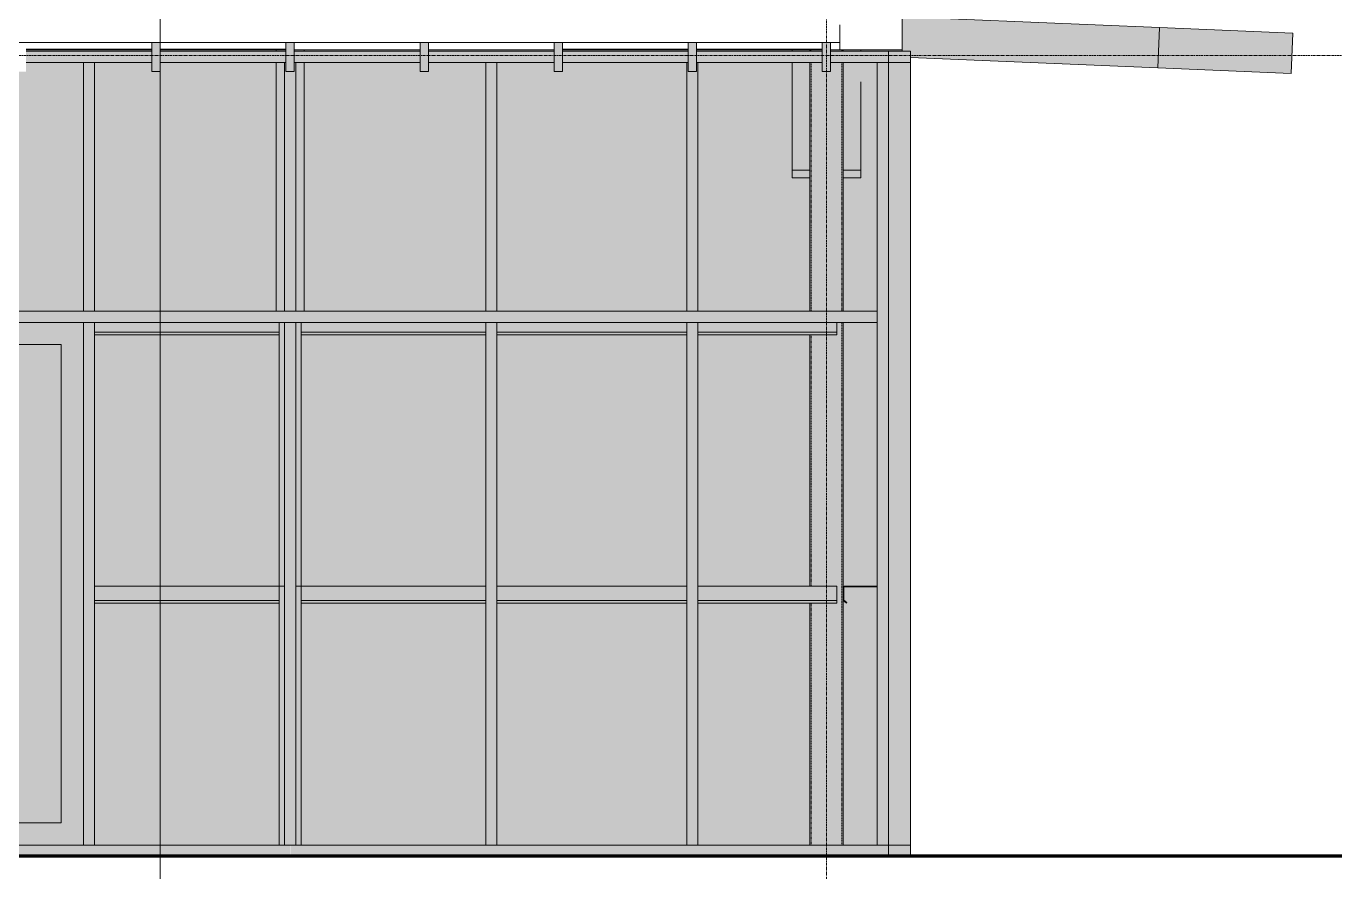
# Model space of a CAD drawing. Header units: inches. Extents: x 20426 to 92531, y -195 to 750.
# Drawn here: x 22640.3 to 22875.8, y -2.8 to 149.3 of the extents above; entities that cross this region are included whole.
import ezdxf

# ---------------------------------------------------------------- set-up
doc = ezdxf.new("R2010")
doc.units = ezdxf.units.IN
doc.header["$MEASUREMENT"] = 0
doc.linetypes.add('Grid Line 1_2_', pattern=[0.875, 0.5, -0.125, 0.125, -0.125])
doc.linetypes.add('Hidden 1_8_', pattern=[0.1875, 0.125, -0.0625])
for name, color, linetype, lineweight in [('A-DOOR', 31, 'Continuous', 13), ('A-FLOR-LEVL', 51, 'Continuous', 9), ('A-GLAZ-CWMG', 51, 'Continuous', 9), ('A-ROOF-OTLN', 132, 'Continuous', 9), ('A-WALL-PATT', 111, 'Continuous', 13), ('C-TOPO', 7, 'Continuous', 9), ('G-ANNO-SYMB', 111, 'Continuous', 9), ('I-WALL', 2, 'Continuous', 13), ('L-SITE-WALL', 31, 'Continuous', 13), ('S-BEAM', 12, 'Continuous', 9), ('S-COLS', 52, 'Continuous', 9), ('S-GRID', 1, 'Continuous', 9)]:
    doc.layers.add(name, color=color, linetype=linetype, lineweight=lineweight)

# ---------------------------------------------------------------- blocks, each defined once
blk = doc.blocks.new('Girt_C - 8_D-767115-Elevation - West')
at = {"layer": 'S-BEAM'}
h = blk.add_hatch(color=256, dxfattribs=at)
h.paths.add_polyline_path([(22787.88, 45.52), (22787.95, 45.6), (22787.41, 46.05), (22787.41, 48.37), (22787.3, 48.37), (22787.3, 46)], flags=0)
h.paths.add_polyline_path([(22793.43, 48.45), (22793.43, 48.55), (22787.49, 48.55), (22787.49, 48.45)], flags=0)
for p, q in [((22787.41, 46.05), (22787.41, 48.37)), ((22793.43, 48.55), (22787.49, 48.55)), ((22787.49, 48.45), (22793.43, 48.45)), ((22787.3, 46), (22787.88, 45.52)), ((22787.95, 45.6), (22787.41, 46.05)), ((22787.88, 45.52), (22787.95, 45.6))]:
    blk.add_line(p, q, dxfattribs=at)
for radius, end in [(0.188, 180), (0.0782, 177.8773)]:
    blk.add_arc((22787.49, 48.37), radius, 90, end, dxfattribs=at)
blk = doc.blocks.new('Girt_C - 8_D-803273-Elevation - West')
at = {"layer": 'S-BEAM'}
h = blk.add_hatch(color=256, dxfattribs=at)
h.paths.add_polyline_path([(22336.18, 48.37), (22336.55, 48.37), (22336.55, 48.55), (22336.18, 48.5), (22336.18, 48.46)], flags=0)
h.paths.add_polyline_path([(22569.17, 48.37), (22578.24, 48.37), (22578.24, 48.55), (22545.18, 48.5), (22545.18, 48.37)], flags=0)
h.paths.add_polyline_path([(21143.68, 48.37), (21143.93, 48.37), (21143.93, 48.55), (21143.68, 48.5), (21143.68, 48.37)], flags=0)
h.paths.add_polyline_path([(22786.18, 48.37), (22786.18, 48.55), (22761.18, 48.5), (22761.18, 48.37), (22782.2, 48.37)], flags=0)
h.paths.add_polyline_path([(21145.93, 48.37), (21176.18, 48.37), (21176.18, 48.55), (21145.93, 48.5), (21145.93, 48.37)], flags=0)
h.paths.add_polyline_path([(21577.93, 48.37), (21578.18, 48.4), (21578.18, 48.55), (21577.93, 48.5), (21577.93, 48.4)], flags=0)
h.paths.add_polyline_path([(21867.43, 48.37), (21867.68, 48.37), (21867.68, 48.55), (21867.43, 48.5), (21867.43, 48.43)], flags=0)
h.paths.add_polyline_path([(21869.68, 48.37), (21899.93, 48.37), (21899.93, 48.55), (21869.68, 48.5), (21869.68, 48.43)], flags=0)
h.paths.add_polyline_path([(22759.18, 48.37), (22759.18, 48.55), (22724.99, 48.5), (22724.99, 48.37)], flags=0)
h.paths.add_polyline_path([(21905.55, 48.37), (22298.06, 48.37), (22298.03, 48.55), (21905.55, 48.5), (21905.55, 48.43)], flags=0)
h.paths.add_polyline_path([(22301.68, 48.37), (22301.93, 48.37), (22301.93, 48.55), (22301.68, 48.5), (22301.68, 48.46)], flags=0)
h.paths.add_polyline_path([(22303.93, 48.37), (22334.18, 48.37), (22334.18, 48.55), (22303.93, 48.5), (22303.93, 48.46)], flags=0)
h.paths.add_polyline_path([(22722.99, 48.37), (22722.99, 48.55), (22689.8, 48.5), (22689.8, 48.37)], flags=0)
h.paths.add_polyline_path([(22685.8, 48.37), (22685.8, 48.55), (22652.62, 48.5), (22652.62, 48.37)], flags=0)
h.paths.add_polyline_path([(22542.93, 48.37), (22543.18, 48.37), (22543.18, 48.55), (22542.93, 48.5), (22542.93, 48.48)], flags=0)
h = blk.add_hatch(color=256, dxfattribs=at)
h.paths.add_polyline_path([(21143.68, 46), (21143.93, 46), (21143.93, 48.37), (21143.68, 48.37), (21143.68, 48.3)], flags=0)
h.paths.add_polyline_path([(22786.18, 46), (22786.18, 48.37), (22761.18, 48.37), (22761.18, 46), (22782.2, 46)], flags=0)
h.paths.add_polyline_path([(21145.93, 46), (21176.18, 46), (21176.18, 48.37), (21145.93, 48.37)], flags=0)
h.paths.add_polyline_path([(22759.18, 46), (22759.18, 48.37), (22724.99, 48.37), (22724.99, 46)], flags=0)
h.paths.add_polyline_path([(21577.93, 46), (21578.18, 46), (21578.18, 48.37), (21577.93, 48.37)], flags=0)
h.paths.add_polyline_path([(21867.43, 46), (21867.68, 46), (21867.68, 48.37), (21867.43, 48.37), (21867.43, 48.3)], flags=0)
h.paths.add_polyline_path([(22722.99, 46), (22722.99, 48.37), (22689.8, 48.37), (22689.8, 46)], flags=0)
h.paths.add_polyline_path([(21869.68, 46), (21899.93, 46), (21899.93, 48.37), (21869.68, 48.37), (21869.68, 48.3)], flags=0)
h.paths.add_polyline_path([(22685.8, 46), (22685.8, 48.37), (22652.62, 48.37), (22652.62, 46)], flags=0)
h.paths.add_polyline_path([(22578.24, 46), (22578.24, 48.37), (22545.18, 48.37), (22545.18, 46), (22569.17, 46)], flags=0)
h.paths.add_polyline_path([(21905.55, 46), (22298.06, 46), (22298.03, 48.37), (21905.55, 48.37)], flags=0)
h.paths.add_polyline_path([(22543.18, 46), (22543.18, 48.37), (22542.93, 48.37), (22542.93, 46)], flags=0)
h.paths.add_polyline_path([(22336.55, 46), (22336.55, 48.37), (22336.18, 48.37), (22336.18, 46)], flags=0)
h.paths.add_polyline_path([(22334.18, 46), (22334.18, 48.37), (22303.93, 48.37), (22303.93, 46)], flags=0)
h.paths.add_polyline_path([(22301.93, 46), (22301.93, 48.37), (22301.68, 48.37), (22301.68, 46)], flags=0)
h = blk.add_hatch(color=256, dxfattribs=at)
h.paths.add_polyline_path([(22786.18, 45.52), (22786.18, 46), (22761.18, 46), (22761.18, 45.52), (22782.2, 45.52)], flags=0)
h.paths.add_polyline_path([(21143.93, 45.52), (21143.93, 46), (21143.68, 46), (21143.68, 45.52)], flags=0)
h.paths.add_polyline_path([(21145.93, 45.52), (21176.18, 45.52), (21176.18, 46), (21145.93, 46)], flags=0)
h.paths.add_polyline_path([(21577.93, 45.52), (21578.18, 45.52), (21578.18, 46), (21577.93, 46)], flags=0)
h.paths.add_polyline_path([(22759.18, 45.52), (22759.18, 46), (22724.99, 46), (22724.99, 45.52)], flags=0)
h.paths.add_polyline_path([(22722.99, 45.52), (22722.99, 46), (22689.8, 46), (22689.8, 45.52)], flags=0)
h.paths.add_polyline_path([(21867.43, 45.52), (21867.68, 45.52), (21867.68, 46), (21867.43, 46)], flags=0)
h.paths.add_polyline_path([(21869.68, 45.52), (21899.93, 45.52), (21899.93, 46), (21869.68, 46)], flags=0)
h.paths.add_polyline_path([(22685.8, 45.52), (22685.8, 46), (22652.62, 46), (22652.62, 45.52)], flags=0)
h.paths.add_polyline_path([(22578.24, 45.52), (22578.24, 46), (22545.18, 46), (22545.18, 45.52), (22569.17, 45.52)], flags=0)
h.paths.add_polyline_path([(21905.55, 45.52), (22298.06, 45.52), (22298.03, 46), (21905.55, 46)], flags=0)
h.paths.add_polyline_path([(22543.18, 45.52), (22543.18, 46), (22542.93, 46), (22542.93, 45.52)], flags=0)
h.paths.add_polyline_path([(22336.55, 45.52), (22336.55, 46), (22336.18, 46), (22336.18, 45.52)], flags=0)
h.paths.add_polyline_path([(22334.18, 45.52), (22334.18, 46), (22303.93, 46), (22303.93, 45.52)], flags=0)
h.paths.add_polyline_path([(22301.93, 45.52), (22301.93, 46), (22301.68, 46), (22301.68, 45.52)], flags=0)
for p, q in [((22686.8, 48.55), (22652.62, 48.55)), ((22722.99, 48.55), (22688.8, 48.55)), ((22759.18, 48.55), (22724.99, 48.55)), ((22786.18, 48.55), (22761.18, 48.55)), ((22786.18, 48.55), (22786.18, 48.37)), ((22786.18, 48.37), (22786.18, 46)), ((22652.62, 46), (22685.8, 46)), ((22652.62, 45.52), (22685.8, 45.52)), ((22689.8, 46), (22722.99, 46)), ((22689.8, 45.52), (22722.99, 45.52)), ((22724.99, 46), (22759.18, 46)), ((22724.99, 45.52), (22759.18, 45.52)), ((22761.18, 46), (22786.18, 46)), ((22761.18, 45.52), (22786.18, 45.52)), ((22786.18, 46), (22786.18, 45.52))]:
    blk.add_line(p, q, dxfattribs=at)
blk = doc.blocks.new('Girt_C - 8_D-V4-Elevation - West')
at = {"layer": 'S-BEAM'}
h = blk.add_hatch(color=256, dxfattribs=at)
h.paths.add_polyline_path([(22336.55, 94.25), (22336.55, 96.62), (22336.18, 96.62), (22336.18, 94.25)], flags=0)
h.paths.add_polyline_path([(21143.93, 94.25), (21143.93, 96.62), (21143.68, 96.62), (21143.68, 94.25)], flags=0)
h.paths.add_polyline_path([(21145.93, 94.25), (21176.18, 94.25), (21176.18, 96), (21145.93, 96), (21145.93, 95.18)], flags=0)
h.paths.add_polyline_path([(21577.93, 94.25), (21578.18, 94.25), (21578.18, 96.62), (21577.93, 96.62), (21577.93, 95.18)], flags=0)
h.paths.add_polyline_path([(21867.43, 94.25), (21867.68, 94.25), (21867.68, 96.62), (21867.43, 96.62), (21867.43, 95.18)], flags=0)
h.paths.add_polyline_path([(22786.18, 94.25), (22786.18, 96), (22761.18, 96), (22761.18, 94.25), (22762.83, 94.25)], flags=0)
h.paths.add_polyline_path([(22759.18, 94.25), (22759.18, 96), (22724.99, 96), (22724.99, 94.25)], flags=0)
h.paths.add_polyline_path([(21869.68, 94.25), (21899.93, 94.25), (21899.93, 96), (21869.68, 96), (21869.68, 95.18)], flags=0)
h.paths.add_polyline_path([(21905.55, 94.25), (22298.06, 94.25), (22298.03, 96.62), (21905.55, 96.62), (21905.55, 95.18)], flags=0)
h.paths.add_polyline_path([(22301.68, 94.25), (22301.93, 94.25), (22301.93, 96.62), (22301.68, 96.62), (22301.68, 95.18)], flags=0)
h.paths.add_polyline_path([(22722.99, 94.25), (22722.99, 96), (22689.8, 96), (22689.8, 94.25)], flags=0)
h.paths.add_polyline_path([(22685.8, 94.25), (22685.8, 96), (22652.62, 96), (22652.62, 94.25)], flags=0)
h.paths.add_polyline_path([(22578.24, 94.25), (22578.24, 96), (22545.18, 96), (22545.18, 94.25), (22569.17, 94.25)], flags=0)
h.paths.add_polyline_path([(22303.93, 94.25), (22334.18, 94.25), (22334.18, 96), (22303.93, 96), (22303.93, 95.18)], flags=0)
h.paths.add_polyline_path([(22542.93, 94.25), (22543.18, 94.25), (22543.18, 96.62), (22542.93, 96.62), (22542.93, 95.18)], flags=0)
h = blk.add_hatch(color=256, dxfattribs=at)
h.paths.add_polyline_path([(22786.18, 93.77), (22786.18, 94.25), (22761.18, 94.25), (22761.18, 93.77), (22762.83, 93.77)], flags=0)
h.paths.add_polyline_path([(21143.93, 93.77), (21143.93, 94.25), (21143.68, 94.25), (21143.68, 93.77)], flags=0)
h.paths.add_polyline_path([(21145.93, 93.77), (21176.18, 93.77), (21176.18, 94.25), (21145.93, 94.25)], flags=0)
h.paths.add_polyline_path([(22759.18, 93.77), (22759.18, 94.25), (22724.99, 94.25), (22724.99, 93.77)], flags=0)
h.paths.add_polyline_path([(21577.93, 93.77), (21578.18, 93.77), (21578.18, 94.25), (21577.93, 94.25)], flags=0)
h.paths.add_polyline_path([(22722.99, 93.77), (22722.99, 94.25), (22689.8, 94.25), (22689.8, 93.77)], flags=0)
h.paths.add_polyline_path([(21867.43, 93.77), (21867.68, 93.77), (21867.68, 94.25), (21867.43, 94.25)], flags=0)
h.paths.add_polyline_path([(22685.8, 93.77), (22685.8, 94.25), (22652.62, 94.25), (22652.62, 93.77)], flags=0)
h.paths.add_polyline_path([(22578.24, 93.77), (22578.24, 94.25), (22545.18, 94.25), (22545.18, 93.77), (22569.17, 93.77)], flags=0)
h.paths.add_polyline_path([(21869.68, 93.77), (21899.93, 93.77), (21899.93, 94.25), (21869.68, 94.25)], flags=0)
h.paths.add_polyline_path([(21905.55, 93.77), (22298.06, 93.77), (22298.03, 94.25), (21905.55, 94.25)], flags=0)
h.paths.add_polyline_path([(22543.18, 93.77), (22543.18, 94.25), (22542.93, 94.25), (22542.93, 93.77)], flags=0)
h.paths.add_polyline_path([(22336.55, 93.77), (22336.55, 94.25), (22336.18, 94.25), (22336.18, 93.77)], flags=0)
h.paths.add_polyline_path([(22334.18, 93.77), (22334.18, 94.25), (22303.93, 94.25), (22303.93, 93.77)], flags=0)
h.paths.add_polyline_path([(22301.93, 93.77), (22301.93, 94.25), (22301.68, 94.25), (22301.68, 93.77)], flags=0)
for p, q in [((22652.62, 94.25), (22685.8, 94.25)), ((22689.8, 94.25), (22722.99, 94.25)), ((22724.99, 94.25), (22759.18, 94.25)), ((22761.18, 94.25), (22786.18, 94.25)), ((22786.18, 96), (22786.18, 94.25)), ((22786.18, 94.25), (22786.18, 93.77)), ((22652.62, 93.77), (22685.8, 93.77)), ((22689.8, 93.77), (22722.99, 93.77)), ((22724.99, 93.77), (22759.18, 93.77)), ((22761.18, 93.77), (22786.18, 93.77))]:
    blk.add_line(p, q, dxfattribs=at)
blk = doc.blocks.new('HSS-Hollow Structural Section-Column - HSS6X6X1_4-556719-Elevation - West')
at = {"layer": 'S-COLS'}
h = blk.add_hatch(color=256, dxfattribs=at)
h.paths.add_polyline_path([(22781.77, 2), (22781.77, 45.52), (22781.3, 45.52), (22781.3, 2), (22781.77, 2)], flags=0)
h.paths.add_polyline_path([(22781.48, 48.55), (22781.77, 48.55), (22781.77, 93.77), (22781.3, 93.77), (22781.34, 48.55), (22781.37, 48.55)], flags=0)
h.paths.add_polyline_path([(22781.61, 98), (22781.77, 98), (22781.77, 142.75), (22781.3, 142.75), (22781.32, 98), (22781.54, 98)], flags=0)
h = blk.add_hatch(color=256, dxfattribs=at)
h.paths.add_polyline_path([(22781.77, 2), (22786.84, 2), (22786.84, 96), (22786.18, 96), (22786.18, 93.77), (22781.77, 93.77), (22781.77, 48.55), (22786.18, 48.5), (22786.18, 45.52), (22781.77, 45.52), (22781.77, 20.17)], flags=0)
h.paths.add_polyline_path([(22781.77, 98), (22786.84, 98), (22786.84, 142.75), (22785.05, 142.75), (22785.05, 141.1), (22783.55, 141.1), (22783.55, 142.75), (22781.77, 142.75), (22781.77, 132.69)], flags=0)
h = blk.add_hatch(color=256, dxfattribs=at)
h.paths.add_polyline_path([(22786.84, 2), (22787.3, 2), (22787.26, 96), (22786.84, 96), (22786.84, 20.17)], flags=0)
h.paths.add_polyline_path([(22787.07, 98), (22787.3, 98), (22787.3, 142.75), (22786.84, 142.75), (22786.84, 98), (22786.91, 98)], flags=0)
for p, q in [((22781.3, 142.75), (22781.3, 98)), ((22787.3, 98), (22787.3, 142.75)), ((22787.3, 2), (22787.3, 96)), ((22781.3, 93.77), (22781.3, 48.55)), ((22781.3, 45.52), (22781.3, 2))]:
    blk.add_line(p, q, dxfattribs=at)
at = {"layer": 'S-COLS', "linetype": 'Hidden 1_8_'}
for p, q in [((22781.54, 142.75), (22781.54, 98)), ((22787.07, 98), (22787.07, 142.75)), ((22787.07, 2), (22787.07, 96)), ((22781.54, 93.77), (22781.54, 48.55)), ((22781.54, 45.52), (22781.54, 2))]:
    blk.add_line(p, q, dxfattribs=at)
blk = doc.blocks.new('W-Wide Flange - W21X166-807736-Elevation - West')
at = {"layer": 'S-BEAM'}
h = blk.add_hatch(color=256, dxfattribs=at)
h.paths.add_polyline_path([(22781.3, 144.75), (22781.3, 145), (22778.1, 145), (22778.1, 144.75)], flags=0)
h.paths.add_polyline_path([(22790.5, 144.75), (22790.5, 145), (22787.3, 145), (22787.3, 144.75)], flags=0)
for points in [[(22778.1, 123.37), (22781.3, 123.37), (22781.3, 142.75), (22778.1, 142.75), (22778.1, 132.69)], [(22790.5, 123.37), (22790.5, 139.27), (22787.3, 139.27), (22787.3, 123.37)]]:
    blk.add_hatch(color=256, dxfattribs=at).paths.add_polyline_path(points, flags=0)
h = blk.add_hatch(color=256, dxfattribs=at)
h.paths.add_polyline_path([(22778.1, 122.01), (22781.3, 122.01), (22781.3, 123.37), (22778.1, 123.37)], flags=0)
h.paths.add_polyline_path([(22787.3, 122.01), (22790.5, 122.01), (22790.5, 123.37), (22787.3, 123.31), (22787.3, 122.59)], flags=0)
for p, q in [((22778.1, 144.75), (22778.1, 145)), ((22790.5, 144.75), (22790.5, 145)), ((22778.1, 142.75), (22778.1, 123.37)), ((22790.5, 123.37), (22790.5, 139.27)), ((22778.1, 123.37), (22778.1, 122.01)), ((22781.31, 123.37), (22778.1, 123.37)), ((22790.5, 123.37), (22787.3, 123.37)), ((22790.5, 122.01), (22790.5, 123.37)), ((22778.1, 122.01), (22781.31, 122.01)), ((22787.3, 122.01), (22790.5, 122.01))]:
    blk.add_line(p, q, dxfattribs=at)
blk = doc.blocks.new('Rectangular Mullion - Rectangular Mullion 1-827436-Elevation - West')
at = {"layer": 'A-GLAZ-CWMG'}
blk.add_hatch(color=256, dxfattribs=at).paths.add_polyline_path([(22795.43, 2), (22799.43, 2), (22799.43, 97), (22795.43, 97), (22795.43, 20.17)], flags=0)
for p, q in [((22799.43, 97), (22799.43, 2)), ((22799.43, 2), (22795.43, 2))]:
    blk.add_line(p, q, dxfattribs=at)
blk = doc.blocks.new('Rectangular Mullion - Rectangular Mullion 1-827437-Elevation - West')
at = {"layer": 'A-GLAZ-CWMG'}
blk.add_hatch(color=256, dxfattribs=at).paths.add_polyline_path([(22795.43, 97), (22799.43, 97), (22799.43, 142.75), (22795.43, 142.75), (22795.43, 113.93)], flags=0)
for p, q in [((22795.43, 142.75), (22799.43, 142.75)), ((22799.43, 142.75), (22799.43, 97))]:
    blk.add_line(p, q, dxfattribs=at)
blk = doc.blocks.new('Rectangular Mullion - Rectangular Mullion 1-804102-Elevation - West')
at = {"layer": 'A-GLAZ-CWMG'}
blk.add_hatch(color=256, dxfattribs=at).paths.add_polyline_path([(22799.43, 142.75), (22799.43, 144.75), (22795.43, 144.75), (22795.43, 142.75)], flags=0)
for p, q in [((22799.43, 144.75), (22795.43, 144.75)), ((22799.43, 142.75), (22799.43, 144.75)), ((22795.43, 142.75), (22799.43, 142.75))]:
    blk.add_line(p, q, dxfattribs=at)
blk = doc.blocks.new('Rectangular Mullion - Rectangular Mullion 1-804103-Elevation - West')
at = {"layer": 'A-GLAZ-CWMG'}
blk.add_hatch(color=256, dxfattribs=at).paths.add_polyline_path([(22795.43, 0), (22799.43, 0), (22799.43, 2), (22795.43, 2)], flags=0)
for p, q in [((22799.43, 2), (22795.43, 2)), ((22799.43, 0), (22799.43, 2))]:
    blk.add_line(p, q, dxfattribs=at)
blk = doc.blocks.new('Rectangular Mullion - Rectangular Mullion 1-838588-Elevation - West')
at = {"layer": 'A-GLAZ-CWMG'}
h = blk.add_hatch(color=256, dxfattribs=at)
h.paths.add_polyline_path([(22686.8, 2), (22686.8, 96), (22685.8, 96), (22685.8, 2)], flags=0)
h.paths.add_polyline_path([(22689.8, 2), (22689.8, 96), (22688.8, 96), (22688.8, 2)], flags=0)
for p, q in [((22685.8, 2), (22685.8, 96)), ((22689.8, 96), (22689.8, 2))]:
    blk.add_line(p, q, dxfattribs=at)
blk = doc.blocks.new('Door_Single_Storefront - one-827453-Elevation - West')
at = {"layer": 'A-DOOR'}
h = blk.add_hatch(color=256, dxfattribs=at)
h.paths.add_polyline_path([(22646.63, 2), (22650.62, 2), (22650.62, 96), (22615.43, 96), (22615.43, 2)], flags=0)
h.paths.add_polyline_path([(22619.43, 6), (22619.43, 92), (22646.62, 92), (22646.62, 6)], flags=0)
blk.add_hatch(color=256, dxfattribs=at).paths.add_polyline_path([(22619.43, 6), (22646.62, 6), (22646.62, 92), (22619.43, 92), (22619.43, 33.19)], flags=0)
for p, q in [((22650.62, 96), (22615.43, 96)), ((22615.43, 2), (22615.43, 96)), ((22650.62, 96), (22650.62, 2)), ((22619.43, 92), (22619.43, 6)), ((22619.43, 92), (22646.62, 92)), ((22646.62, 6), (22646.62, 92)), ((22619.43, 6), (22646.62, 6)), ((22650.62, 2), (22615.43, 2))]:
    blk.add_line(p, q, dxfattribs=at)
blk = doc.blocks.new('Rectangular Mullion - Rectangular Mullion 1-V9-Elevation - West')
at = {"layer": 'A-GLAZ-CWMG'}
h = blk.add_hatch(color=256, dxfattribs=at)
h.paths.add_polyline_path([(22651.62, 142.75), (22651.62, 144.75), (22640.3, 144.75), (22640.3, 142.75), (22651.47, 142.75)], flags=0)
h.paths.add_polyline_path([(22617.58, 142.75), (22638.8, 142.75), (22638.8, 144.75), (22616.18, 144.75), (22616.18, 142.75)], flags=0)
for p, q in [((22638.8, 144.75), (22616.18, 144.75)), ((22651.62, 144.75), (22640.3, 144.75)), ((22616.18, 142.75), (22638.8, 142.75)), ((22640.3, 142.75), (22651.62, 142.75))]:
    blk.add_line(p, q, dxfattribs=at)
blk = doc.blocks.new('Rectangular Mullion - Rectangular Mullion 1-769172-Elevation - West')
at = {"layer": 'A-GLAZ-CWMG'}
h = blk.add_hatch(color=256, dxfattribs=at)
h.paths.add_polyline_path([(22614.68, 142.75), (22614.68, 144.75), (22592.05, 144.75), (22592.05, 142.75), (22612.74, 142.75)], flags=0)
h.paths.add_polyline_path([(22583.69, 142.75), (22590.55, 142.75), (22590.55, 144.75), (22579.24, 144.75), (22579.24, 142.75)], flags=0)
for p, q in [((22590.55, 144.75), (22579.24, 144.75)), ((22614.68, 144.75), (22592.05, 144.75)), ((22579.24, 142.75), (22590.55, 142.75)), ((22592.05, 142.75), (22614.68, 142.75))]:
    blk.add_line(p, q, dxfattribs=at)
blk = doc.blocks.new('Rectangular Mullion - Rectangular Mullion 1-769167-Elevation - West')
at = {"layer": 'A-GLAZ-CWMG'}
blk.add_hatch(color=256, dxfattribs=at).paths.add_polyline_path([(22651.62, 0), (22687.8, 0), (22687.8, 2), (22651.62, 2)], flags=0)
blk.add_line((22687.8, 2), (22651.62, 2), dxfattribs=at)
blk = doc.blocks.new('Rectangular Mullion - Rectangular Mullion 1-827472-Elevation - West')
at = {"layer": 'A-GLAZ-CWMG'}
blk.add_hatch(color=256, dxfattribs=at).paths.add_polyline_path([(22793.43, 2), (22795.43, 2), (22795.43, 97), (22793.43, 97), (22793.43, 20.17)], flags=0)
for p, q in [((22793.43, 97), (22793.43, 2)), ((22795.43, 2), (22795.43, 97)), ((22795.43, 2), (22793.43, 2))]:
    blk.add_line(p, q, dxfattribs=at)
blk = doc.blocks.new('Rectangular Mullion - Rectangular Mullion 1-827489-Elevation - West')
at = {"layer": 'A-GLAZ-CWMG'}
blk.add_hatch(color=256, dxfattribs=at).paths.add_polyline_path([(22795.43, 97), (22795.43, 142.75), (22793.43, 142.75), (22793.43, 97)], flags=0)
for p, q in [((22793.43, 142.75), (22795.43, 142.75)), ((22793.43, 142.75), (22793.43, 97)), ((22795.43, 97), (22795.43, 142.75))]:
    blk.add_line(p, q, dxfattribs=at)
blk = doc.blocks.new('Rectangular Mullion - Rectangular Mullion 1-775436-Elevation - West')
at = {"layer": 'A-GLAZ-CWMG'}
blk.add_hatch(color=256, dxfattribs=at).paths.add_polyline_path([(22607.9, 96), (22615.43, 96), (22615.43, 98), (22579.24, 98), (22579.24, 96)], flags=0)
for p, q in [((22615.43, 98), (22579.24, 98)), ((22579.24, 96), (22615.43, 96))]:
    blk.add_line(p, q, dxfattribs=at)
blk = doc.blocks.new('Rectangular Mullion - Rectangular Mullion 1-827470-Elevation - West')
at = {"layer": 'A-GLAZ-CWMG'}
blk.add_hatch(color=256, dxfattribs=at).paths.add_polyline_path([(22580.24, 2), (22580.24, 96), (22578.24, 96), (22578.24, 2)], flags=0)
for p, q in [((22578.24, 96), (22580.24, 96)), ((22578.24, 96), (22578.24, 2)), ((22580.24, 2), (22580.24, 96)), ((22580.24, 2), (22578.24, 2))]:
    blk.add_line(p, q, dxfattribs=at)
blk = doc.blocks.new('Rectangular Mullion - Rectangular Mullion 1-827484-Elevation - West')
at = {"layer": 'A-GLAZ-CWMG'}
blk.add_hatch(color=256, dxfattribs=at).paths.add_polyline_path([(22578.24, 98), (22580.24, 98), (22580.24, 142.75), (22578.24, 142.75), (22578.24, 132.69)], flags=0)
for p, q in [((22578.24, 142.75), (22580.24, 142.75)), ((22578.24, 142.75), (22578.24, 98)), ((22580.24, 98), (22580.24, 142.75)), ((22580.24, 98), (22578.24, 98))]:
    blk.add_line(p, q, dxfattribs=at)
blk = doc.blocks.new('Rectangular Mullion - Rectangular Mullion 1-V10-Elevation - West')
at = {"layer": 'A-GLAZ-CWMG'}
blk.add_hatch(color=256, dxfattribs=at).paths.add_polyline_path([(22614.43, 98), (22616.43, 98), (22616.43, 142.75), (22616.18, 142.75), (22616.18, 141.1), (22614.68, 141.1), (22614.68, 142.75), (22614.43, 142.75), (22614.43, 132.69)], flags=0)
for p, q in [((22614.43, 142.75), (22614.68, 142.75)), ((22614.43, 142.75), (22614.43, 98)), ((22616.18, 142.75), (22616.43, 142.75)), ((22616.43, 98), (22616.43, 142.75)), ((22616.43, 98), (22614.43, 98))]:
    blk.add_line(p, q, dxfattribs=at)
blk = doc.blocks.new('Rectangular Mullion - Rectangular Mullion 1-787036-Elevation - West')
at = {"layer": 'A-GLAZ-CWMG'}
h = blk.add_hatch(color=256, dxfattribs=at)
h.paths.add_polyline_path([(22795.43, 142.75), (22795.43, 144.75), (22785.05, 144.75), (22785.05, 142.75), (22791.88, 142.75)], flags=0)
h.paths.add_polyline_path([(22762.83, 142.75), (22783.55, 142.75), (22783.55, 144.75), (22760.93, 144.75), (22760.93, 142.75)], flags=0)
for p, q in [((22783.55, 144.75), (22760.93, 144.75)), ((22795.43, 144.75), (22785.05, 144.75)), ((22795.43, 144.75), (22795.43, 142.75)), ((22760.93, 142.75), (22783.55, 142.75)), ((22785.05, 142.75), (22795.43, 142.75))]:
    blk.add_line(p, q, dxfattribs=at)
blk = doc.blocks.new('Rectangular Mullion - Rectangular Mullion 1-787037-Elevation - West')
at = {"layer": 'A-GLAZ-CWMG'}
blk.add_hatch(color=256, dxfattribs=at).paths.add_polyline_path([(22795.43, 0), (22795.43, 2), (22760.18, 2), (22760.18, 0)], flags=0)
for q in [(22760.18, 2), (22795.43, 0)]:
    blk.add_line((22795.43, 2), q, dxfattribs=at)
blk = doc.blocks.new('Rectangular Mullion - Rectangular Mullion 1-787038-Elevation - West')
at = {"layer": 'A-GLAZ-CWMG'}
blk.add_hatch(color=256, dxfattribs=at).paths.add_polyline_path([(22760.18, 96), (22793.43, 96), (22793.43, 98), (22760.18, 98)], flags=0)
for p, q in [((22793.43, 98), (22760.18, 98)), ((22793.43, 98), (22793.43, 96)), ((22760.18, 96), (22793.43, 96))]:
    blk.add_line(p, q, dxfattribs=at)
blk = doc.blocks.new('Dimension Lumber - 2x8-834900-Elevation - West')
at = {"layer": 'S-BEAM'}
blk.add_hatch(color=256, dxfattribs=at).paths.add_polyline_path([(22783.55, 141.1), (22785.05, 141.1), (22785.05, 146.34), (22783.55, 146.34), (22783.55, 142.06)], flags=0)
for p, q in [((22783.55, 146.34), (22783.55, 141.1)), ((22785.05, 141.1), (22785.05, 146.34)), ((22783.55, 141.1), (22785.05, 141.1))]:
    blk.add_line(p, q, dxfattribs=at)
blk = doc.blocks.new('Dimension Lumber - 2x8-V14-Elevation - West')
at = {"layer": 'S-BEAM'}
blk.add_hatch(color=256, dxfattribs=at).paths.add_polyline_path([(22759.43, 141.1), (22760.93, 141.1), (22760.93, 146.34), (22759.43, 146.34), (22759.43, 142.06)], flags=0)
for p, q in [((22759.43, 146.34), (22759.43, 141.1)), ((22760.93, 141.1), (22760.93, 146.34)), ((22759.43, 141.1), (22760.93, 141.1))]:
    blk.add_line(p, q, dxfattribs=at)
blk = doc.blocks.new('HSS-Hollow Structural Section-Column - HSS6X6X3_16-V15-Elevation - West')
at = {"layer": 'S-COLS'}
h = blk.add_hatch(color=256, dxfattribs=at)
h.paths.add_polyline_path([(22781.35, 144.75), (22781.65, 144.75), (22781.65, 145), (22781.3, 145), (22781.35, 144.75)], flags=0)
h.paths.add_polyline_path([(22781.65, 156.6), (22781.62, 161), (22781.3, 161), (22781.35, 156.61), (22781.63, 156.6)], flags=0)
h = blk.add_hatch(color=256, dxfattribs=at)
h.paths.add_polyline_path([(22783.55, 144.75), (22783.55, 145), (22781.65, 145), (22781.65, 144.75), (22782.2, 144.75)], flags=0)
h.paths.add_polyline_path([(22786.95, 144.75), (22786.95, 145), (22785.05, 145), (22785.05, 144.75), (22786.68, 144.75)], flags=0)
h.paths.add_polyline_path([(22784.43, 156.6), (22784.43, 161), (22781.65, 161), (22781.65, 156.6), (22782.2, 156.6)], flags=0)
blk.add_hatch(color=256, dxfattribs=at).paths.add_polyline_path([(22787.3, 144.75), (22787.25, 145), (22786.95, 145), (22786.95, 144.75), (22787.3, 144.75)], flags=0)
for p, q in [((22781.3, 161), (22781.3, 156.59)), ((22781.3, 145), (22781.3, 144.75)), ((22787.3, 144.75), (22787.3, 145))]:
    blk.add_line(p, q, dxfattribs=at)
at = {"layer": 'S-COLS', "linetype": 'Hidden 1_8_'}
for p, q in [((22781.48, 161), (22781.48, 156.6)), ((22781.48, 145), (22781.48, 144.75)), ((22787.13, 144.75), (22787.13, 145))]:
    blk.add_line(p, q, dxfattribs=at)
blk = doc.blocks.new('Dimension Lumber - 2x8-834906-Elevation - West')
at = {"layer": 'S-BEAM'}
blk.add_hatch(color=256, dxfattribs=at).paths.add_polyline_path([(22843.93, 141.78), (22844.23, 149.02), (22797.93, 150.95), (22797.93, 144.75), (22799.43, 144.75), (22799.43, 143.63), (22801.57, 143.54)], flags=0)
for p, q in [((22797.93, 150.95), (22844.23, 149.02)), ((22844.23, 149.02), (22843.93, 141.78)), ((22843.93, 141.78), (22799.43, 143.63))]:
    blk.add_line(p, q, dxfattribs=at)
blk = doc.blocks.new('Dimension Lumber - 2x8-835967-Elevation - West')
at = {"layer": 'S-BEAM'}
blk.add_hatch(color=256, dxfattribs=at).paths.add_polyline_path([(22867.91, 140.78), (22868.21, 148.02), (22844.23, 149.02), (22843.93, 141.78), (22844.3, 141.76)], flags=0)
for p, q in [((22844.23, 149.02), (22868.21, 148.02)), ((22868.21, 148.02), (22867.91, 140.78)), ((22867.91, 140.78), (22843.93, 141.78))]:
    blk.add_line(p, q, dxfattribs=at)

msp = doc.modelspace()

# ---------------------------------------------------------------- hatches: boundary and pattern name
at = {"layer": 'A-WALL-PATT', "lineweight": 9}
h = msp.add_hatch(dxfattribs=at)
h.set_pattern_fill('FP_8', color=256, style=0, pattern_type=2)
h.set_pattern_definition([(0, (22350.18, 145), (-193, 193), [48, -145]), (90, (22350.18, 145), (-193, 1e-14), [96.25, -96.75]), (180, (22398.18, 241.25), (-193, 193), [48, -145]), (90, (22398.18, 145), (-193, 1e-14), [96.25, -96.75]), (180, (22398.18, 241.5), (-193, 193), [48, -145]), (90, (22398.18, 241.5), (-193, 1e-14), [96.25, -96.75]), (0, (22350.18, 337.75), (-193, 193), [48, -145]), (90, (22350.18, 241.5), (-193, 1e-14), [96.25, -96.75]), (0, (22398.43, 193), (-193, 193), [48, -145]), (90, (22398.43, 144.75), (-193, 1e-14), [48.25, -144.75]), (90, (22446.43, 144.75), (-193, 1e-14), [48.25, -144.75]), (0, (22398.43, 289.5), (-193, 193), [48, -145]), (90, (22398.43, 193.25), (-193, 1e-14), [96.25, -96.75]), (180, (22446.43, 193.25), (-193, 193), [48, -145]), (90, (22446.43, 193.25), (-193, 1e-14), [96.25, -96.75]), (90, (22398.43, 289.75), (-193, 1e-14), [48, -145]), (180, (22446.43, 289.75), (-193, 193), [48, -145]), (90, (22446.43, 289.75), (-193, 1e-14), [48, -145]), (0, (22446.68, 145), (-193, 193), [48, -145]), (90, (22446.68, 145), (-193, 1e-14), [96.25, -96.75]), (180, (22494.68, 241.25), (-193, 193), [48, -145]), (90, (22494.68, 145), (-193, 1e-14), [96.25, -96.75]), (180, (22494.68, 241.5), (-193, 193), [48, -145]), (90, (22494.68, 241.5), (-193, 1e-14), [96.25, -96.75]), (180, (22494.68, 337.75), (-193, 193), [48, -145]), (90, (22446.68, 241.5), (-193, 1e-14), [96.25, -96.75]), (0, (22494.93, 193), (-193, 193), [48, -145]), (90, (22494.93, 144.75), (-193, 1e-14), [48.25, -144.75]), (90, (22542.93, 144.75), (-193, 1e-14), [48.25, -144.75]), (0, (22494.93, 289.5), (-193, 193), [48, -145]), (90, (22494.93, 193.25), (-193, 1e-14), [96.25, -96.75]), (180, (22542.93, 193.25), (-193, 193), [48, -145]), (90, (22542.93, 193.25), (-193, 1e-14), [96.25, -96.75]), (90, (22494.93, 289.75), (-193, 1e-14), [48, -145]), (180, (22542.93, 289.75), (-193, 193), [48, -145]), (90, (22542.93, 289.75), (-193, 1e-14), [48, -145])])
h.paths.add_polyline_path([(22785.05, 145), (22797.93, 145), (22797.93, 241.25), (22336.43, 241.25), (22336.43, 156.5), (22542.93, 156.5), (22542.93, 161), (22784.43, 161), (22784.43, 156.16), (22786.68, 156.16), (22786.68, 146.34), (22785.05, 146.34)], flags=0)
h = msp.add_hatch(dxfattribs=at)
h.set_pattern_fill('FP_4', color=256, style=0, pattern_type=2)
h.set_pattern_definition([(0, (22784.43, 0.25), (-193, 193), [48, -145]), (90, (22784.43, 0.25), (-193, 1e-14), [96.25, -96.75]), (180, (22832.43, 96.5), (-193, 193), [48, -145]), (90, (22832.43, 0.25), (-193, 1e-14), [96.25, -96.75]), (180, (22832.43, 96.75), (-193, 193), [48, -145]), (90, (22832.43, 96.75), (-193, 1e-14), [96.25, -96.75]), (0, (22784.43, 193), (-193, 193), [48, -145]), (90, (22784.43, 96.75), (-193, 1e-14), [96.25, -96.75]), (0, (22832.68, 48.25), (-193, 193), [48, -145]), (90, (22832.68, 0), (-193, 1e-14), [48.25, -144.75]), (90, (22880.68, 0), (-193, 1e-14), [48.25, -144.75]), (0, (22832.68, 144.75), (-193, 193), [48, -145]), (90, (22832.68, 48.5), (-193, 1e-14), [96.25, -96.75]), (180, (22880.68, 48.5), (-193, 193), [48, -145]), (90, (22880.68, 48.5), (-193, 1e-14), [96.25, -96.75]), (90, (22832.68, 145), (-193, 1e-14), [48, -145]), (180, (22880.68, 145), (-193, 193), [48, -145]), (90, (22880.68, 145), (-193, 1e-14), [48, -145]), (0, (22880.93, 0.25), (-193, 193), [48, -145]), (90, (22880.93, 0.25), (-193, 1e-14), [96.25, -96.75]), (180, (22928.93, 96.5), (-193, 193), [48, -145]), (90, (22928.93, 0.25), (-193, 1e-14), [96.25, -96.75]), (180, (22928.93, 96.75), (-193, 193), [48, -145]), (90, (22928.93, 96.75), (-193, 1e-14), [96.25, -96.75]), (180, (22928.93, 193), (-193, 193), [48, -145]), (90, (22880.93, 96.75), (-193, 1e-14), [96.25, -96.75]), (0, (22929.18, 48.25), (-193, 193), [48, -145]), (90, (22929.18, 0), (-193, 1e-14), [48.25, -144.75]), (90, (22977.18, 0), (-193, 1e-14), [48.25, -144.75]), (0, (22929.18, 144.75), (-193, 193), [48, -145]), (90, (22929.18, 48.5), (-193, 1e-14), [96.25, -96.75]), (180, (22977.18, 48.5), (-193, 193), [48, -145]), (90, (22977.18, 48.5), (-193, 1e-14), [96.25, -96.75]), (90, (22929.18, 145), (-193, 1e-14), [48, -145]), (180, (22977.18, 145), (-193, 193), [48, -145]), (90, (22977.18, 145), (-193, 1e-14), [48, -145])])
h.paths.add_polyline_path([(22336.55, 0), (22542.93, 0), (22542.93, 141.1), (22542.3, 141.1), (22542.3, 146.34), (22538.93, 146.34), (22538.93, 151.35), (22519.68, 151.35), (22519.68, 142.59), (22518.18, 142.59), (22518.18, 151.35), (22495.55, 151.35), (22495.55, 142.59), (22494.05, 142.59), (22494.05, 151.35), (22471.43, 151.35), (22471.43, 142.59), (22469.93, 142.59), (22469.93, 151.35), (22447.3, 151.35), (22447.3, 142.59), (22445.8, 142.59), (22445.8, 151.35), (22423.18, 151.35), (22423.18, 142.59), (22421.68, 142.59), (22421.68, 151.35), (22399.05, 151.35), (22399.05, 142.59), (22397.55, 142.59), (22397.55, 151.35), (22374.93, 151.35), (22374.93, 142.59), (22373.43, 142.59), (22373.43, 151.35), (22350.8, 151.35), (22350.8, 142.59), (22349.3, 142.59), (22349.3, 151.35), (22336.55, 151.35), (22336.55, 20.17)], flags=0)
h.paths.add_polyline_path([(22567.93, 145), (22590.55, 145), (22590.55, 146.34), (22567.93, 146.34), (22567.93, 145.85)], flags=0)
h.paths.add_polyline_path([(22543.8, 145), (22566.43, 145), (22566.43, 146.34), (22543.8, 146.34), (22543.8, 145.03)], flags=0)
h.paths.add_polyline_path([(22598.22, 145), (22614.68, 145), (22614.68, 146.34), (22592.05, 146.34), (22592.05, 145), (22593.37, 145)], flags=0)
h.paths.add_polyline_path([(22627.27, 145), (22638.8, 145), (22638.8, 146.34), (22616.18, 146.34), (22616.18, 145), (22622.42, 145)], flags=0)
h.paths.add_polyline_path([(22685.37, 145), (22687.05, 145), (22687.05, 146.34), (22664.43, 146.34), (22664.43, 145), (22680.52, 145)], flags=0)
h.paths.add_polyline_path([(22688.55, 145), (22711.18, 145), (22711.18, 146.34), (22688.55, 146.34)], flags=0)
h.paths.add_polyline_path([(22640.3, 145), (22662.93, 145), (22662.93, 146.34), (22640.3, 146.34)], flags=0)
h.paths.add_polyline_path([(22714.42, 145), (22735.3, 145), (22735.3, 146.34), (22712.68, 146.34), (22712.68, 145)], flags=0)
h.paths.add_polyline_path([(22753.15, 145), (22759.43, 145), (22759.43, 146.34), (22736.8, 146.34), (22736.8, 145), (22748.31, 145)], flags=0)
h.paths.add_polyline_path([(22760.93, 145), (22783.55, 145), (22783.55, 146.34), (22760.93, 146.34)], flags=0)
h.paths.add_polyline_path([(22786.68, 145), (22786.68, 146.34), (22785.05, 146.34), (22785.05, 145)], flags=0)
at = {"layer": 'I-WALL'}
h = msp.add_hatch(color=256, dxfattribs=at)
h.paths.add_polyline_path([(22580.24, 0), (22651.62, 0), (22651.62, 2), (22579.24, 2), (22579.24, 0)], flags=0)
h.paths.add_polyline_path([(22722.99, 2), (22722.99, 45.52), (22689.8, 45.52), (22689.8, 2)], flags=0)
h.paths.add_polyline_path([(22685.8, 2), (22685.8, 45.52), (22652.62, 45.52), (22652.62, 2), (22680.78, 2)], flags=0)
h.paths.add_polyline_path([(22781.3, 2), (22781.3, 45.52), (22761.18, 45.52), (22761.18, 2), (22781.17, 2)], flags=0)
h.paths.add_polyline_path([(22569.17, 2), (22578.24, 2), (22578.24, 45.52), (22546.05, 45.52), (22546.05, 2)], flags=0)
h.paths.add_polyline_path([(22724.99, 2), (22759.18, 2), (22759.18, 45.52), (22724.99, 45.52), (22724.99, 20.17)], flags=0)
h.paths.add_polyline_path([(22546.05, 48.55), (22578.24, 48.55), (22578.24, 93.77), (22546.05, 93.77), (22546.05, 57.68)], flags=0)
h.paths.add_polyline_path([(22724.99, 48.55), (22759.18, 48.55), (22759.18, 93.77), (22724.99, 93.77)], flags=0)
h.paths.add_polyline_path([(22652.89, 48.55), (22685.8, 48.55), (22685.8, 93.77), (22652.62, 93.77), (22652.62, 48.55)], flags=0)
h.paths.add_polyline_path([(22689.8, 48.55), (22722.99, 48.55), (22722.99, 93.77), (22689.8, 93.77)], flags=0)
h.paths.add_polyline_path([(22761.18, 48.55), (22781.3, 48.55), (22781.3, 93.77), (22761.18, 93.77)], flags=0)
h.paths.add_polyline_path([(22761.18, 98), (22781.3, 98), (22781.3, 122.01), (22778.1, 122.01), (22778.1, 142.75), (22761.18, 142.75), (22761.18, 132.69)], flags=0)
h.paths.add_polyline_path([(22690.3, 98), (22722.99, 98), (22722.99, 142.75), (22712.68, 142.75), (22712.68, 141.1), (22711.18, 141.1), (22711.18, 142.75), (22690.3, 142.75), (22690.3, 132.69)], flags=0)
h.paths.add_polyline_path([(22759.18, 98), (22759.18, 142.75), (22736.8, 142.75), (22736.8, 141.1), (22735.3, 141.1), (22735.3, 142.75), (22724.99, 142.75), (22724.99, 98)], flags=0)
h.paths.add_polyline_path([(22736.8, 144.75), (22759.43, 144.75), (22759.43, 145), (22736.8, 145)], flags=0)
h.paths.add_polyline_path([(22690.3, 144.75), (22711.18, 144.75), (22711.18, 145), (22690.3, 145)], flags=0)
h.paths.add_polyline_path([(22778.1, 144.75), (22778.1, 145), (22760.93, 145), (22760.93, 144.75), (22777.36, 144.75)], flags=0)
h.paths.add_polyline_path([(22712.68, 144.75), (22735.3, 144.75), (22735.3, 145), (22712.68, 145)], flags=0)
h = msp.add_hatch(color=256, dxfattribs=at)
h.paths.add_polyline_path([(22546.05, 98), (22578.24, 98), (22578.24, 142.75), (22567.93, 142.75), (22567.93, 141.1), (22566.43, 141.1), (22566.43, 142.75), (22546.05, 142.75), (22546.05, 127.18), (22549.25, 127.18), (22549.25, 122.01), (22546.05, 122.01), (22546.05, 98.21)], flags=0)
h.paths.add_polyline_path([(22650.62, 98), (22650.62, 142.75), (22640.3, 142.75), (22640.3, 141.1), (22638.8, 141.1), (22638.8, 142.75), (22616.43, 142.75), (22616.43, 98), (22646.63, 98)], flags=0)
h.paths.add_polyline_path([(22685.3, 98), (22685.3, 142.75), (22664.43, 142.75), (22664.43, 141.1), (22662.93, 141.1), (22662.93, 142.75), (22652.62, 142.75), (22652.62, 98)], flags=0)
h.paths.add_polyline_path([(22580.24, 98), (22614.43, 98), (22614.43, 142.75), (22592.05, 142.75), (22592.05, 141.1), (22590.55, 141.1), (22590.55, 142.75), (22580.24, 142.75), (22580.24, 112.85)], flags=0)
h.paths.add_polyline_path([(22640.3, 144.75), (22662.93, 144.75), (22662.93, 145), (22640.3, 145)], flags=0)
h.paths.add_polyline_path([(22607.9, 144.75), (22614.68, 144.75), (22614.68, 145), (22592.05, 145), (22592.05, 144.75), (22603.06, 144.75)], flags=0)
h.paths.add_polyline_path([(22685.3, 144.75), (22685.3, 145), (22664.43, 145), (22664.43, 144.75), (22680.52, 144.75)], flags=0)
h.paths.add_polyline_path([(22616.18, 144.75), (22638.8, 144.75), (22638.8, 145), (22616.18, 145)], flags=0)
h.paths.add_polyline_path([(22549.25, 144.75), (22566.43, 144.75), (22566.43, 145), (22549.25, 145)], flags=0)
h.paths.add_polyline_path([(22590.55, 144.75), (22590.55, 145), (22567.93, 145), (22567.93, 144.75), (22588.53, 144.75)], flags=0)
h = msp.add_hatch(color=256, dxfattribs=at)
h.paths.add_polyline_path([(22685.3, 98), (22686.8, 98), (22686.8, 142.75), (22685.3, 142.75), (22685.3, 132.69)], flags=0)
h.paths.add_polyline_path([(22688.8, 98), (22690.3, 98), (22690.3, 142.75), (22688.8, 142.75), (22688.8, 132.69)], flags=0)
h.paths.add_polyline_path([(22686.8, 144.75), (22687.05, 144.75), (22687.05, 145), (22685.3, 145), (22685.3, 144.75), (22685.37, 144.75)], flags=0)
h.paths.add_polyline_path([(22688.55, 144.75), (22690.3, 144.75), (22690.3, 145), (22688.55, 145)], flags=0)
at = {"layer": 'L-SITE-WALL'}
h = msp.add_hatch(color=256, dxfattribs=at)
h.paths.add_polyline_path([(22793.43, 2), (22793.43, 48.45), (22787.49, 48.45), (22787.49, 48.55), (22793.43, 48.55), (22793.43, 96), (22787.3, 96), (22787.3, 48.37), (22787.41, 48.37), (22787.41, 46.05), (22787.95, 45.6), (22787.88, 45.52), (22787.3, 46), (22787.3, 2)], flags=0)
h.paths.add_polyline_path([(22793.43, 98), (22793.43, 142.75), (22787.3, 142.75), (22787.3, 139.27), (22790.5, 139.27), (22790.5, 122.01), (22787.3, 122.01), (22787.3, 98)], flags=0)
h.paths.add_polyline_path([(22797.93, 144.75), (22797.93, 145), (22790.5, 145), (22790.5, 144.75), (22795.43, 144.75)], flags=0)

# ---------------------------------------------------------------- linework, layer by layer
at = {"layer": 'A-FLOR-LEVL', "linetype": 'Grid Line 1_2_'}
for p, q in [((20426.1, 144), (23162.87, 144)), ((20426.1, 0), (23162.87, 0))]:
    msp.add_line(p, q, dxfattribs=at)
at = {"layer": 'A-ROOF-OTLN'}
for p in [(22786.68, 149.53), (22538.93, 146.34)]:
    msp.add_line(p, (22786.68, 146.34), dxfattribs=at)
at = {"layer": 'C-TOPO', "lineweight": 70}
for p, q in [((22680.78, 0), (20822.53, 0)), ((22912.74, 0), (22680.78, 0))]:
    msp.add_line(p, q, dxfattribs=at)
at = {"layer": 'C-TOPO'}
for q in [(20822.53, 0), (22912.73, 0)]:
    msp.add_line((22680.78, 0), q, dxfattribs=at)
at = {"layer": 'G-ANNO-SYMB'}
msp.add_line((22664.44, 545.16), (22664.44, -54.82), dxfattribs=at)
at = {"layer": 'I-WALL'}
for p, q in [((22685.3, 144.75), (22685.3, 145)), ((22690.3, 145), (22690.3, 144.75)), ((22685.3, 98), (22685.3, 142.75)), ((22690.3, 142.75), (22690.3, 98))]:
    msp.add_line(p, q, dxfattribs=at)
at = {"layer": 'L-SITE-WALL'}
for p, q in [((22797.93, 145), (22797.93, 241.25)), ((22786.68, 145), (22786.68, 146.34)), ((22640.3, 145), (22662.93, 145)), ((22664.43, 145), (22687.05, 145)), ((22688.55, 145), (22711.18, 145)), ((22712.68, 145), (22735.3, 145)), ((22736.8, 145), (22759.43, 145)), ((22760.93, 145), (22783.55, 145)), ((22785.05, 145), (22797.93, 145)), ((22797.93, 145), (22797.93, 144.75))]:
    msp.add_line(p, q, dxfattribs=at)
at = {"layer": 'S-GRID', "linetype": 'Grid Line 1_2_'}
msp.add_line((22784.3, -132), (22784.3, 648.66), dxfattribs=at)

# ---------------------------------------------------------------- block references
at = {"layer": 'A-DOOR'}
msp.add_blockref('Door_Single_Storefront - one-827453-Elevation - West', (0, 0), dxfattribs=at)
at = {"layer": 'A-GLAZ-CWMG'}
for name, p in [('Rectangular Mullion - Rectangular Mullion 1-V9-Elevation - West', (0, 0)), ('Rectangular Mullion - Rectangular Mullion 1-769172-Elevation - West', (72.37, 0)), ('Rectangular Mullion - Rectangular Mullion 1-V9-Elevation - West', (72.37, 0)), ('Rectangular Mullion - Rectangular Mullion 1-769172-Elevation - West', (144.75, 0)), ('Rectangular Mullion - Rectangular Mullion 1-787036-Elevation - West', (0, 0)), ('Rectangular Mullion - Rectangular Mullion 1-804102-Elevation - West', (0, 0)), ('Rectangular Mullion - Rectangular Mullion 1-827484-Elevation - West', (72.37, 0)), ('Rectangular Mullion - Rectangular Mullion 1-V10-Elevation - West', (72.37, 0)), ('Rectangular Mullion - Rectangular Mullion 1-827484-Elevation - West', (144.75, 0)), ('Rectangular Mullion - Rectangular Mullion 1-V10-Elevation - West', (144.75, 0)), ('Rectangular Mullion - Rectangular Mullion 1-827489-Elevation - West', (0, 0)), ('Rectangular Mullion - Rectangular Mullion 1-827437-Elevation - West', (0, 0)), ('Rectangular Mullion - Rectangular Mullion 1-775436-Elevation - West', (36.19, 0)), ('Rectangular Mullion - Rectangular Mullion 1-775436-Elevation - West', (72.37, 0)), ('Rectangular Mullion - Rectangular Mullion 1-775436-Elevation - West', (108.56, 0)), ('Rectangular Mullion - Rectangular Mullion 1-775436-Elevation - West', (144.75, 0)), ('Rectangular Mullion - Rectangular Mullion 1-787038-Elevation - West', (0, 0)), ('Rectangular Mullion - Rectangular Mullion 1-827472-Elevation - West', (0, 0)), ('Rectangular Mullion - Rectangular Mullion 1-827436-Elevation - West', (0, 0)), ('Rectangular Mullion - Rectangular Mullion 1-827470-Elevation - West', (72.37, 0)), ('Rectangular Mullion - Rectangular Mullion 1-838588-Elevation - West', (0, 0)), ('Rectangular Mullion - Rectangular Mullion 1-827470-Elevation - West', (108.56, 0)), ('Rectangular Mullion - Rectangular Mullion 1-827470-Elevation - West', (144.75, 0)), ('Rectangular Mullion - Rectangular Mullion 1-827470-Elevation - West', (180.94, 0)), ('Rectangular Mullion - Rectangular Mullion 1-769167-Elevation - West', (0, 0)), ('Rectangular Mullion - Rectangular Mullion 1-769167-Elevation - West', (36.19, 0)), ('Rectangular Mullion - Rectangular Mullion 1-769167-Elevation - West', (72.37, 0)), ('Rectangular Mullion - Rectangular Mullion 1-787037-Elevation - West', (0, 0)), ('Rectangular Mullion - Rectangular Mullion 1-804103-Elevation - West', (0, 0))]:
    msp.add_blockref(name, p, dxfattribs=at)
at = {"layer": 'S-BEAM'}
for name, p in [('Dimension Lumber - 2x8-834906-Elevation - West', (0, 0)), ('Dimension Lumber - 2x8-835967-Elevation - West', (0, 0)), ('Dimension Lumber - 2x8-V14-Elevation - West', (-96.5, 0)), ('Dimension Lumber - 2x8-V14-Elevation - West', (-72.38, 0)), ('Dimension Lumber - 2x8-V14-Elevation - West', (-48.25, 0)), ('Dimension Lumber - 2x8-V14-Elevation - West', (-24.13, 0)), ('Dimension Lumber - 2x8-V14-Elevation - West', (0, 0)), ('Dimension Lumber - 2x8-834900-Elevation - West', (0, 0)), ('W-Wide Flange - W21X166-807736-Elevation - West', (0, 0)), ('Girt_C - 8_D-V4-Elevation - West', (0, 0)), ('Girt_C - 8_D-803273-Elevation - West', (0, 0)), ('Girt_C - 8_D-767115-Elevation - West', (0, 0))]:
    msp.add_blockref(name, p, dxfattribs=at)
at = {"layer": 'S-COLS'}
for name in ['HSS-Hollow Structural Section-Column - HSS6X6X3_16-V15-Elevation - West', 'HSS-Hollow Structural Section-Column - HSS6X6X1_4-556719-Elevation - West']:
    msp.add_blockref(name, (0, 0), dxfattribs=at)

doc.saveas('drawing.dxf')
